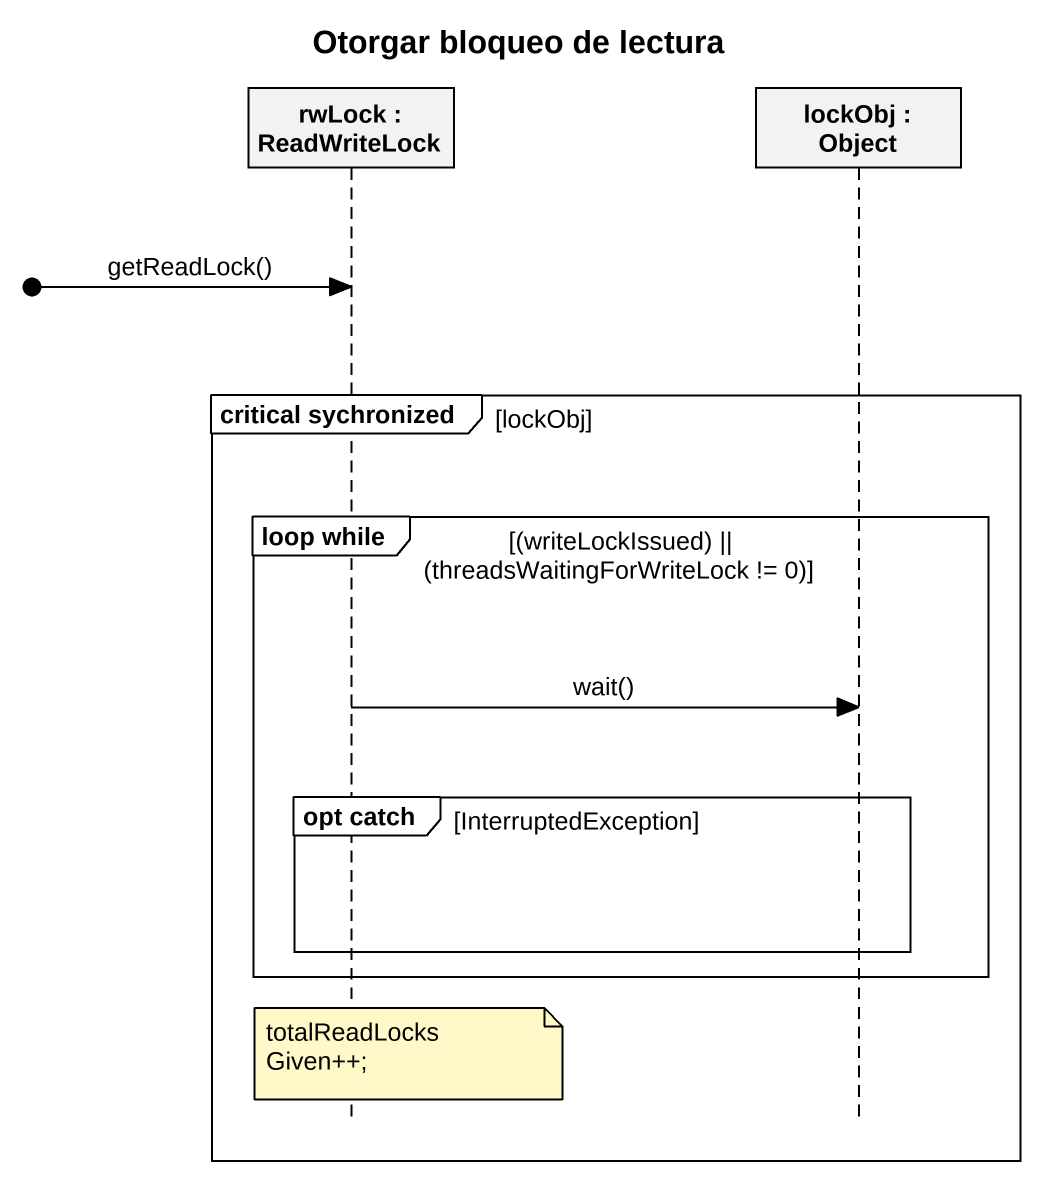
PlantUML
@startuml
title Otorgar bloqueo de lectura
hide footbox
participant "rwLock : ReadWriteLock" as rwLock
participant "lockObj : Object" as lockObj

[o-> rwLock : getReadLock()
group critical sychronized [lockObj]
  group loop while [(writeLockIssued) || (threadsWaitingForWriteLock != 0)]
    rwLock -> lockObj : wait()
    group opt catch [InterruptedException]
    end
  end
  note over rwLock : totalReadLocksGiven++;
end
@enduml
